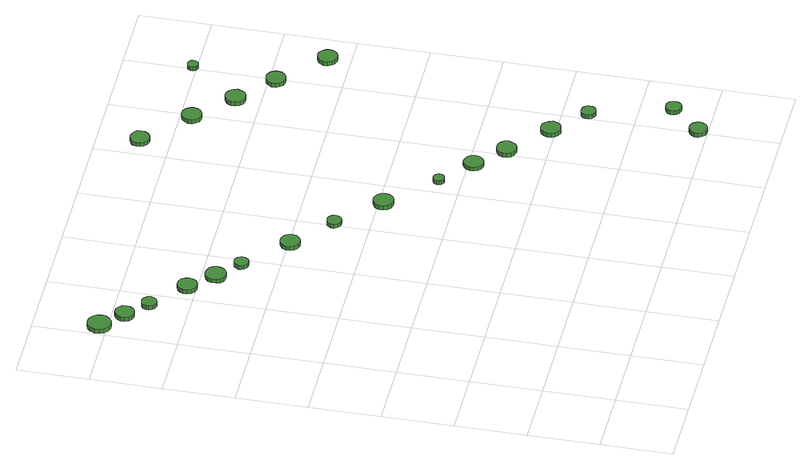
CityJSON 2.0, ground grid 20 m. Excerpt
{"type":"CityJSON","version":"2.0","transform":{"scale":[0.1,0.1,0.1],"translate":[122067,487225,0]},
"CityObjects":{
"tree1":{"type":"SolitaryVegetationObject","attributes":{"function":"something"},"geometry":[{"type":"MultiSurface","lod":"1","boundaries":[[[0,1,2,3,4,5,6,7,8,9,10,11,12,13,14]],[[15,16,17,18,19,20,21,22,23,24,25,26,27,28,29]],[[0,29,28,1]],[[1,28,27,2]],[[2,27,26,3]],[[3,26,25,4]],[[4,25,24,5]],[[5,24,23,6]],[[6,23,22,7]],[[7,22,21,8]],[[8,21,20,9]],[[9,20,19,10]],[[10,19,18,11]],[[11,18,17,12]],[[12,17,16,13]],[[13,16,15,14]],[[14,15,29,0]]]}]},
"tree2":{"type":"SolitaryVegetationObject","attributes":{"function":"something"},"geometry":[{"type":"MultiSurface","lod":"1","boundaries":[[[30,31,32,33,34,35,36,37,38,39,40,41,42,43,44]],[[45,46,47,48,49,50,51,52,53,54,55,56,57,58,59]],[[30,59,58,31]],[[31,58,57,32]],[[32,57,56,33]],[[33,56,55,34]],[[34,55,54,35]],[[35,54,53,36]],[[36,53,52,37]],[[37,52,51,38]],[[38,51,50,39]],[[39,50,49,40]],[[40,49,48,41]],[[41,48,47,42]],[[42,47,46,43]],[[43,46,45,44]],[[44,45,59,30]]]}]},
"tree3":{"type":"SolitaryVegetationObject","attributes":{"function":"something"},"geometry":[{"type":"MultiSurface","lod":"1","boundaries":[[[60,61,62,63,64,65,66,67,68,69,70,71,72,73,74]],[[75,76,77,78,79,80,81,82,83,84,85,86,87,88,89]],[[60,89,88,61]],[[61,88,87,62]],[[62,87,86,63]],[[63,86,85,64]],[[64,85,84,65]],[[65,84,83,66]],[[66,83,82,67]],[[67,82,81,68]],[[68,81,80,69]],[[69,80,79,70]],[[70,79,78,71]],[[71,78,77,72]],[[72,77,76,73]],[[73,76,75,74]],[[74,75,89,60]]]}]},
"tree4":{"type":"SolitaryVegetationObject","attributes":{"function":"something"},"geometry":[{"type":"MultiSurface","lod":"1","boundaries":[[[90,91,92,93,94,95,96,97,98,99,100,101,102,103,104]],[[105,106,107,108,109,110,111,112,113,114,115,116,117,118,119]],[[90,119,118,91]],[[91,118,117,92]],[[92,117,116,93]],[[93,116,115,94]],[[94,115,114,95]],[[95,114,113,96]],[[96,113,112,97]],[[97,112,111,98]],[[98,111,110,99]],[[99,110,109,100]],[[100,109,108,101]],[[101,108,107,102]],[[102,107,106,103]],[[103,106,105,104]],[[104,105,119,90]]]}]},
"tree5":{"type":"SolitaryVegetationObject","attributes":{"function":"something"},"geometry":[{"type":"MultiSurface","lod":"1","boundaries":[[[120,121,122,123,124,125,126,127,128,129,130,131,132,133,134]],[[135,136,137,138,139,140,141,142,143,144,145,146,147,148,149]],[[120,149,148,121]],[[121,148,147,122]],[[122,147,146,123]],[[123,146,145,124]],[[124,145,144,125]],[[125,144,143,126]],[[126,143,142,127]],[[127,142,141,128]],[[128,141,140,129]],[[129,140,139,130]],[[130,139,138,131]],[[131,138,137,132]],[[132,137,136,133]],[[133,136,135,134]],[[134,135,149,120]]]}]},
"tree6":{"type":"SolitaryVegetationObject","attributes":{"function":"something"},"geometry":[{"type":"MultiSurface","lod":"1","boundaries":[[[150,151,152,153,154,155,156,157,158,159,160,161,162,163,164]],[[165,166,167,168,169,170,171,172,173,174,175,176,177,178,179]],[[150,179,178,151]],[[151,178,177,152]],[[152,177,176,153]],[[153,176,175,154]],[[154,175,174,155]],[[155,174,173,156]],[[156,173,172,157]],[[157,172,171,158]],[[158,171,170,159]],[[159,170,169,160]],[[160,169,168,161]],[[161,168,167,162]],[[162,167,166,163]],[[163,166,165,164]],[[164,165,179,150]]]}]},
"tree7":{"type":"SolitaryVegetationObject","attributes":{"function":"something"},"geometry":[{"type":"MultiSurface","lod":"1","boundaries":[[[180,181,182,183,184,185,186,187,188,189,190,191,192,193,194]],[[195,196,197,198,199,200,201,202,203,204,205,206,207,208,209]],[[180,209,208,181]],[[181,208,207,182]],[[182,207,206,183]],[[183,206,205,184]],[[184,205,204,185]],[[185,204,203,186]],[[186,203,202,187]],[[187,202,201,188]],[[188,201,200,189]],[[189,200,199,190]],[[190,199,198,191]],[[191,198,197,192]],[[192,197,196,193]],[[193,196,195,194]],[[194,195,209,180]]]}]},
"tree8":{"type":"SolitaryVegetationObject","attributes":{"function":"something"},"geometry":[{"type":"MultiSurface","lod":"1","boundaries":[[[210,211,212,213,214,215,216,217,218,219,220,221,222,223,224]],[[225,226,227,228,229,230,231,232,233,234,235,236,237,238,239]],[[210,239,238,211]],[[211,238,237,212]],[[212,237,236,213]],[[213,236,235,214]],[[214,235,234,215]],[[215,234,233,216]],[[216,233,232,217]],[[217,232,231,218]],[[218,231,230,219]],[[219,230,229,220]],[[220,229,228,221]],[[221,228,227,222]],[[222,227,226,223]],[[223,226,225,224]],[[224,225,239,210]]]}]},
"tree9":{"type":"SolitaryVegetationObject","attributes":{"function":"something"},"geometry":[{"type":"MultiSurface","lod":"1","boundaries":[[[240,241,242,243,244,245,246,247,248,249,250,251,252,253,254]],[[255,256,257,258,259,260,261,262,263,264,265,266,267,268,269]],[[240,269,268,241]],[[241,268,267,242]],[[242,267,266,243]],[[243,266,265,244]],[[244,265,264,245]],[[245,264,263,246]],[[246,263,262,247]],[[247,262,261,248]],[[248,261,260,249]],[[249,260,259,250]],[[250,259,258,251]],[[251,258,257,252]],[[252,257,256,253]],[[253,256,255,254]],[[254,255,269,240]]]}]},
"tree10":{"type":"SolitaryVegetationObject","attributes":{"function":"something"},"geometry":[{"type":"MultiSurface","lod":"1","boundaries":[[[270,271,272,273,274,275,276,277,278,279,280,281,282,283,284]],[[285,286,287,288,289,290,291,292,293,294,295,296,297,298,299]],[[270,299,298,271]],[[271,298,297,272]],[[272,297,296,273]],[[273,296,295,274]],[[274,295,294,275]],[[275,294,293,276]],[[276,293,292,277]],[[277,292,291,278]],[[278,291,290,279]],[[279,290,289,280]],[[280,289,288,281]],[[281,288,287,282]],[[282,287,286,283]],[[283,286,285,284]],[[284,285,299,270]]]}]},
"tree11":{"type":"SolitaryVegetationObject","attributes":{"function":"something"},"geometry":[{"type":"MultiSurface","lod":"1","boundaries":[[[300,301,302,303,304,305,306,307,308,309,310,311,312,313,314]],[[315,316,317,318,319,320,321,322,323,324,325,326,327,328,329]],[[300,329,328,301]],[[301,328,327,302]],[[302,327,326,303]],[[303,326,325,304]],[[304,325,324,305]],[[305,324,323,306]],[[306,323,322,307]],[[307,322,321,308]],[[308,321,320,309]],[[309,320,319,310]],[[310,319,318,311]],[[311,318,317,312]],[[312,317,316,313]],[[313,316,315,314]],[[314,315,329,300]]]}]},
"tree12":{"type":"SolitaryVegetationObject","attributes":{"function":"something"},"geometry":[{"type":"MultiSurface","lod":"1","boundaries":[[[330,331,332,333,334,335,336,337,338,339,340,341,342,343,344]],[[345,346,347,348,349,350,351,352,353,354,355,356,357,358,359]],[[330,359,358,331]],[[331,358,357,332]],[[332,357,356,333]],[[333,356,355,334]],[[334,355,354,335]],[[335,354,353,336]],[[336,353,352,337]],[[337,352,351,338]],[[338,351,350,339]],[[339,350,349,340]],[[340,349,348,341]],[[341,348,347,342]],[[342,347,346,343]],[[343,346,345,344]],[[344,345,359,330]]]}]},
"tree13":{"type":"SolitaryVegetationObject","attributes":{"function":"something"},"geometry":[{"type":"MultiSurface","lod":"1","boundaries":[[[360,361,362,363,364,365,366,367,368,369,370,371,372,373,374]],[[375,376,377,378,379,380,381,382,383,384,385,386,387,388,389]],[[360,389,388,361]],[[361,388,387,362]],[[362,387,386,363]],[[363,386,385,364]],[[364,385,384,365]],[[365,384,383,366]],[[366,383,382,367]],[[367,382,381,368]],[[368,381,380,369]],[[369,380,379,370]],[[370,379,378,371]],[[371,378,377,372]],[[372,377,376,373]],[[373,376,375,374]],[[374,375,389,360]]]}]},
"tree14":{"type":"SolitaryVegetationObject","attributes":{"function":"something"},"geometry":[{"type":"MultiSurface","lod":"1","boundaries":[[[390,391,392,393,394,395,396,397,398,399,400,401,402,403,404]],[[405,406,407,408,409,410,411,412,413,414,415,416,417,418,419]],[[390,419,418,391]],[[391,418,417,392]],[[392,417,416,393]],[[393,416,415,394]],[[394,415,414,395]],[[395,414,413,396]],[[396,413,412,397]],[[397,412,411,398]],[[398,411,410,399]],[[399,410,409,400]],[[400,409,408,401]],[[401,408,407,402]],[[402,407,406,403]],[[403,406,405,404]],[[404,405,419,390]]]}]},
"tree15":{"type":"SolitaryVegetationObject","attributes":{"function":"something"},"geometry":[{"type":"MultiSurface","lod":"1","boundaries":[[[420,421,422,423,424,425,426,427,428,429,430,431,432,433,434]],[[435,436,437,438,439,440,441,442,443,444,445,446,447,448,449]],[[420,449,448,421]],[[421,448,447,422]],[[422,447,446,423]],[[423,446,445,424]],[[424,445,444,425]],[[425,444,443,426]],[[426,443,442,427]],[[427,442,441,428]],[[428,441,440,429]],[[429,440,439,430]],[[430,439,438,431]],[[431,438,437,432]],[[432,437,436,433]],[[433,436,435,434]],[[434,435,449,420]]]}]},
"tree16":{"type":"SolitaryVegetationObject","attributes":{"function":"something"},"geometry":[{"type":"MultiSurface","lod":"1","boundaries":[[[450,451,452,453,454,455,456,457,458,459,460,461,462,463,464]],[[465,466,467,468,469,470,471,472,473,474,475,476,477,478,479]],[[450,479,478,451]],[[451,478,477,452]],[[452,477,476,453]],[[453,476,475,454]],[[454,475,474,455]],[[455,474,473,456]],[[456,473,472,457]],[[457,472,471,458]],[[458,471,470,459]],[[459,470,469,460]],[[460,469,468,461]],[[461,468,467,462]],[[462,467,466,463]],[[463,466,465,464]],[[464,465,479,450]]]}]},
"tree17":{"type":"SolitaryVegetationObject","attributes":{"function":"something"},"geometry":[{"type":"MultiSurface","lod":"1","boundaries":[[[480,481,482,483,484,485,486,487,488,489,490,491,492,493,494]],[[495,496,497,498,499,500,501,502,503,504,505,506,507,508,509]],[[480,509,508,481]],[[481,508,507,482]],[[482,507,506,483]],[[483,506,505,484]],[[484,505,504,485]],[[485,504,503,486]],[[486,503,502,487]],[[487,502,501,488]],[[488,501,500,489]],[[489,500,499,490]],[[490,499,498,491]],[[491,498,497,492]],[[492,497,496,493]],[[493,496,495,494]],[[494,495,509,480]]]}]},
"tree18":{"type":"SolitaryVegetationObject","attributes":{"function":"something"},"geometry":[{"type":"MultiSurface","lod":"1","boundaries":[[[510,511,512,513,514,515,516,517,518,519,520,521,522,523,524]],[[525,526,527,528,529,530,531,532,533,534,535,536,537,538,539]],[[510,539,538,511]],[[511,538,537,512]],[[512,537,536,513]],[[513,536,535,514]],[[514,535,534,515]],[[515,534,533,516]],[[516,533,532,517]],[[517,532,531,518]],[[518,531,530,519]],[[519,530,529,520]],[[520,529,528,521]],[[521,528,527,522]],[[522,527,526,523]],[[523,526,525,524]],[[524,525,539,510]]]}]},
"tree19":{"type":"SolitaryVegetationObject","attributes":{"function":"something"},"geometry":[{"type":"MultiSurface","lod":"1","boundaries":[[[540,541,542,543,544,545,546,547,548,549,550,551,552,553,554]],[[555,556,557,558,559,560,561,562,563,564,565,566,567,568,569]],[[540,569,568,541]],[[541,568,567,542]],[[542,567,566,543]],[[543,566,565,544]],[[544,565,564,545]],[[545,564,563,546]],[[546,563,562,547]],[[547,562,561,548]],[[548,561,560,549]],[[549,560,559,550]],[[550,559,558,551]],[[551,558,557,552]],[[552,557,556,553]],[[553,556,555,554]],[[554,555,569,540]]]}]},
"tree20":{"type":"SolitaryVegetationObject","attributes":{"function":"something"},"geometry":[{"type":"MultiSurface","lod":"1","boundaries":[[[570,571,572,573,574,575,576,577,578,579,580,581,582,583,584]],[[585,586,587,588,589,590,591,592,593,594,595,596,597,598,599]],[[570,599,598,571]],[[571,598,597,572]],[[572,597,596,573]],[[573,596,595,574]],[[574,595,594,575]],[[575,594,593,576]],[[576,593,592,577]],[[577,592,591,578]],[[578,591,590,579]],[[579,590,589,580]],[[580,589,588,581]],[[581,588,587,582]],[[582,587,586,583]],[[583,586,585,584]],[[584,585,599,570]]]}]},
"tree21":{"type":"SolitaryVegetationObject","attributes":{"function":"something"},"geometry":[{"type":"MultiSurface","lod":"1","boundaries":[[[600,601,602,603,604,605,606,607,608,609,610,611,612,613,614]],[[615,616,617,618,619,620,621,622,623,624,625,626,627,628,629]],[[600,629,628,601]],[[601,628,627,602]],[[602,627,626,603]],[[603,626,625,604]],[[604,625,624,605]],[[605,624,623,606]],[[606,623,622,607]],[[607,622,621,608]],[[608,621,620,609]],[[609,620,619,610]],[[610,619,618,611]],[[611,618,617,612]],[[612,617,616,613]],[[613,616,615,614]],[[614,615,629,600]]]}]},
"tree22":{"type":"SolitaryVegetationObject","attributes":{"function":"something"},"geometry":[{"type":"MultiSurface","lod":"1","boundaries":[[[630,631,632,633,634,635,636,637,638,639,640,641,642,643,644]],[[645,646,647,648,649,650,651,652,653,654,655,656,657,658,659]],[[630,659,658,631]],[[631,658,657,632]],[[632,657,656,633]],[[633,656,655,634]],[[634,655,654,635]],[[635,654,653,636]],[[636,653,652,637]],[[637,652,651,638]],[[638,651,650,639]],[[639,650,649,640]],[[640,649,648,641]],[[641,648,647,642]],[[642,647,646,643]],[[643,646,645,644]],[[644,645,659,630]]]}]}
},
"vertices":[
[66,1422,17],[64,1436,17],[55,1447,17],[44,1454,17],[30,1455,17],[17,1451,17],[7,1442,17],[1,1429,17],[1,1415,17],[7,1403,17],[17,1394,17],[30,1390,17],[44,1391,17],[55,1398,17],[64,1409,17],[64,1409,4],[55,1398,4],[44,1391,4],[30,1390,4],[17,1394,4],[7,1403,4],[1,1415,4],[1,1429,4],[7,1442,4],[17,1451,4],[30,1455,4],[44,1454,4],[55,1447,4],[64,1436,4],[66,1422,4],
[121,1365,16],[119,1376,16],[112,1385,16],[103,1391,16],[91,1392,16],[81,1388,16],[73,1381,16],[68,1371,16],[68,1360,16],[73,1349,16],[81,1342,16],[91,1339,16],[103,1340,16],[112,1345,16],[119,1354,16],[119,1354,3],[112,1345,3],[103,1340,3],[91,1339,3],[81,1342,3],[73,1349,3],[68,1360,3],[68,1371,3],[73,1381,3],[81,1388,3],[91,1392,3],[103,1391,3],[112,1385,3],[119,1376,3],[121,1365,3],
[174,1310,16],[172,1319,16],[167,1326,16],[159,1331,16],[150,1331,16],[142,1329,16],[135,1323,16],[132,1315,16],[132,1306,16],[135,1298,16],[142,1292,16],[150,1289,16],[159,1290,16],[167,1295,16],[172,1302,16],[172,1302,3],[167,1295,3],[159,1290,3],[150,1289,3],[142,1292,3],[135,1298,3],[132,1306,3],[132,1315,3],[135,1323,3],[142,1329,3],[150,1331,3],[159,1331,3],[167,1326,3],[172,1319,3],[174,1310,3],
[275,1226,17],[272,1237,17],[266,1247,17],[256,1252,17],[244,1254,17],[233,1250,17],[225,1242,17],[220,1232,17],[220,1221,17],[225,1210,17],[233,1202,17],[244,1199,17],[256,1200,17],[266,1206,17],[272,1215,17],[272,1215,4],[266,1206,4],[256,1200,4],[244,1199,4],[233,1202,4],[225,1210,4],[220,1221,4],[220,1232,4],[225,1242,4],[233,1250,4],[244,1254,4],[256,1252,4],[266,1247,4],[272,1237,4],[275,1226,4],
[340,1161,16],[338,1173,16],[331,1183,16],[320,1188,16],[309,1190,16],[297,1186,16],[288,1178,16],[284,1167,16],[284,1155,16],[288,1144,16],[297,1136,16],[309,1133,16],[320,1134,16],[331,1140,16],[338,1150,16],[338,1150,3],[331,1140,3],[320,1134,3],[309,1133,3],[297,1136,3],[288,1144,3],[284,1155,3],[284,1167,3],[288,1178,3],[297,1186,3],[309,1190,3],[320,1188,3],[331,1183,3],[338,1173,3],[340,1161,3],
[398,1105,15],[396,1113,15],[391,1120,15],[384,1124,15],[376,1125,15],[368,1123,15],[362,1117,15],[358,1109,15],[358,1101,15],[362,1093,15],[368,1088,15],[376,1085,15],[384,1086,15],[391,1090,15],[396,1097,15],[396,1097,2],[391,1090,2],[384,1086,2],[376,1085,2],[368,1088,2],[362,1093,2],[358,1101,2],[358,1109,2],[362,1117,2],[368,1123,2],[376,1125,2],[384,1124,2],[391,1120,2],[396,1113,2],[398,1105,2],
[522,995,15],[519,1007,15],[513,1016,15],[503,1022,15],[491,1023,15],[481,1019,15],[472,1012,15],[467,1001,15],[467,990,15],[472,979,15],[481,972,15],[491,968,15],[503,969,15],[513,975,15],[519,984,15],[519,984,2],[513,975,2],[503,969,2],[491,968,2],[481,972,2],[472,979,2],[467,990,2],[467,1001,2],[472,1012,2],[481,1019,2],[491,1023,2],[503,1022,2],[513,1016,2],[519,1007,2],[522,995,2],
[628,899,15],[627,907,15],[622,914,15],[614,918,15],[606,919,15],[598,917,15],[592,911,15],[588,903,15],[588,895,15],[592,887,15],[598,881,15],[606,879,15],[614,879,15],[622,884,15],[627,891,15],[627,891,2],[622,884,2],[614,879,2],[606,879,2],[598,881,2],[592,887,2],[588,895,2],[588,903,2],[592,911,2],[598,917,2],[606,919,2],[614,918,2],[622,914,2],[627,907,2],[628,899,2],
[752,788,14],[749,800,14],[742,809,14],[732,815,14],[720,816,14],[709,813,14],[700,805,14],[695,794,14],[695,782,14],[700,771,14],[709,763,14],[720,760,14],[732,761,14],[742,767,14],[749,776,14],[749,776,1],[742,767,1],[732,761,1],[720,760,1],[709,763,1],[700,771,1],[695,782,1],[695,794,1],[700,805,1],[709,813,1],[720,816,1],[732,815,1],[742,809,1],[749,800,1],[752,788,1],
[864,663,15],[863,669,15],[859,674,15],[854,677,15],[847,678,15],[841,676,15],[836,672,15],[834,666,15],[834,659,15],[836,653,15],[841,649,15],[847,647,15],[854,648,15],[859,651,15],[863,656,15],[863,656,2],[859,651,2],[854,648,2],[847,647,2],[841,649,2],[836,653,2],[834,659,2],[834,666,2],[836,672,2],[841,676,2],[847,678,2],[854,677,2],[859,674,2],[863,669,2],[864,663,2],
[964,586,15],[962,597,15],[955,607,15],[945,612,15],[934,614,15],[923,610,15],[915,602,15],[910,592,15],[910,581,15],[915,570,15],[923,562,15],[934,559,15],[945,560,15],[955,566,15],[962,575,15],[962,575,3],[955,566,3],[945,560,3],[934,559,3],[923,562,3],[915,570,3],[910,581,3],[910,592,3],[915,602,3],[923,610,3],[934,614,3],[945,612,3],[955,607,3],[962,597,3],[964,586,3],
[1044,512,15],[1041,524,15],[1035,533,15],[1025,538,15],[1013,540,15],[1002,536,15],[994,528,15],[989,518,15],[989,507,15],[994,496,15],[1002,489,15],[1013,485,15],[1025,486,15],[1035,492,15],[1041,501,15],[1041,501,2],[1035,492,2],[1025,486,2],[1013,485,2],[1002,489,2],[994,496,2],[989,507,2],[989,518,2],[994,528,2],[1002,536,2],[1013,540,2],[1025,538,2],[1035,533,2],[1041,524,2],[1044,512,2],
[1226,26,19],[1224,36,19],[1218,45,19],[1209,50,19],[1198,51,19],[1188,48,19],[1181,41,19],[1176,31,19],[1176,21,19],[1181,11,19],[1188,4,19],[1198,1,19],[1209,2,19],[1218,7,19],[1224,16,19],[1224,16,6],[1218,7,6],[1209,2,6],[1198,1,6],[1188,4,6],[1181,11,6],[1176,21,6],[1176,31,6],[1181,41,6],[1188,48,6],[1198,51,6],[1209,50,6],[1218,45,6],[1224,36,6],[1226,26,6],
[1153,414,16],[1150,425,16],[1144,434,16],[1134,440,16],[1122,441,16],[1111,438,16],[1103,430,16],[1098,419,16],[1098,408,16],[1103,398,16],[1111,390,16],[1122,386,16],[1134,388,16],[1144,393,16],[1150,402,16],[1150,402,3],[1144,393,3],[1134,388,3],[1122,386,3],[1111,390,3],[1103,398,3],[1098,408,3],[1098,419,3],[1103,430,3],[1111,438,3],[1122,441,3],[1134,440,3],[1144,434,3],[1150,425,3],[1153,414,3],
[888,1485,14],[886,1496,14],[879,1505,14],[869,1510,14],[858,1511,14],[848,1508,14],[839,1501,14],[835,1490,14],[835,1479,14],[839,1469,14],[848,1461,14],[858,1458,14],[869,1459,14],[879,1465,14],[886,1474,14],[886,1474,1],[879,1465,1],[869,1459,1],[858,1458,1],[848,1461,1],[839,1469,1],[835,1479,1],[835,1490,1],[839,1501,1],[848,1508,1],[858,1511,1],[869,1510,1],[879,1505,1],[886,1496,1],[888,1485,1],
[1301,110,20],[1299,119,20],[1294,126,20],[1286,131,20],[1277,132,20],[1268,129,20],[1261,123,20],[1258,115,20],[1258,105,20],[1261,97,20],[1268,91,20],[1277,88,20],[1286,89,20],[1294,94,20],[1299,101,20],[1299,101,7],[1294,94,7],[1286,89,7],[1277,88,7],[1268,91,7],[1261,97,7],[1258,105,7],[1258,115,7],[1261,123,7],[1268,129,7],[1277,132,7],[1286,131,7],[1294,126,7],[1299,119,7],[1301,110,7],
[1236,330,19],[1234,338,19],[1229,345,19],[1222,349,19],[1213,350,19],[1205,348,19],[1198,342,19],[1195,334,19],[1195,325,19],[1198,317,19],[1205,312,19],[1213,309,19],[1222,310,19],[1229,314,19],[1234,321,19],[1234,321,6],[1229,314,6],[1222,310,6],[1213,309,6],[1205,312,6],[1198,317,6],[1195,325,6],[1195,334,6],[1198,342,6],[1205,348,6],[1213,350,6],[1222,349,6],[1229,345,6],[1234,338,6],[1236,330,6],
[1015,1368,16],[1012,1379,16],[1005,1389,16],[996,1394,16],[984,1396,16],[973,1392,16],[965,1384,16],[960,1374,16],[960,1362,16],[965,1352,16],[973,1344,16],[984,1341,16],[996,1342,16],[1005,1348,16],[1012,1357,16],[1012,1357,3],[1005,1348,3],[996,1342,3],[984,1341,3],[973,1344,3],[965,1352,3],[960,1362,3],[960,1374,3],[965,1384,3],[973,1392,3],[984,1396,3],[996,1394,3],[1005,1389,3],[1012,1379,3],[1015,1368,3],
[1119,1271,15],[1116,1282,15],[1109,1292,15],[1099,1298,15],[1087,1299,15],[1076,1295,15],[1067,1287,15],[1062,1277,15],[1062,1265,15],[1067,1254,15],[1076,1246,15],[1087,1242,15],[1099,1243,15],[1109,1249,15],[1116,1259,15],[1116,1259,2],[1109,1249,2],[1099,1243,2],[1087,1242,2],[1076,1246,2],[1067,1254,2],[1062,1265,2],[1062,1277,2],[1067,1287,2],[1076,1295,2],[1087,1299,2],[1099,1298,2],[1109,1292,2],[1116,1282,2],[1119,1271,2],
[1220,1181,15],[1217,1192,15],[1211,1201,15],[1201,1207,15],[1189,1208,15],[1178,1205,15],[1170,1197,15],[1165,1187,15],[1165,1175,15],[1170,1165,15],[1178,1157,15],[1189,1154,15],[1201,1155,15],[1211,1161,15],[1217,1170,15],[1217,1170,2],[1211,1161,2],[1201,1155,2],[1189,1154,2],[1178,1157,2],[1170,1165,2],[1165,1175,2],[1165,1187,2],[1170,1197,2],[1178,1205,2],[1189,1208,2],[1201,1207,2],[1211,1201,2],[1217,1192,2],[1220,1181,2],
[1219,1411,16],[1218,1417,16],[1214,1422,16],[1209,1426,16],[1202,1426,16],[1196,1424,16],[1192,1420,16],[1189,1414,16],[1189,1408,16],[1192,1402,16],[1196,1398,16],[1202,1396,16],[1209,1397,16],[1214,1400,16],[1218,1405,16],[1218,1405,3],[1214,1400,3],[1209,1397,3],[1202,1396,3],[1196,1398,3],[1192,1402,3],[1189,1408,3],[1189,1414,3],[1192,1420,3],[1196,1424,3],[1202,1426,3],[1209,1426,3],[1214,1422,3],[1218,1417,3],[1219,1411,3],
[1344,1066,13],[1341,1077,13],[1334,1086,13],[1325,1092,13],[1313,1093,13],[1302,1089,13],[1294,1082,13],[1289,1071,13],[1289,1060,13],[1294,1049,13],[1302,1042,13],[1313,1038,13],[1325,1039,13],[1334,1045,13],[1341,1054,13],[1341,1054,0],[1334,1045,0],[1325,1039,0],[1313,1038,0],[1302,1042,0],[1294,1049,0],[1289,1060,0],[1289,1071,0],[1294,1082,0],[1302,1089,0],[1313,1093,0],[1325,1092,0],[1334,1086,0],[1341,1077,0],[1344,1066,0]
]}
